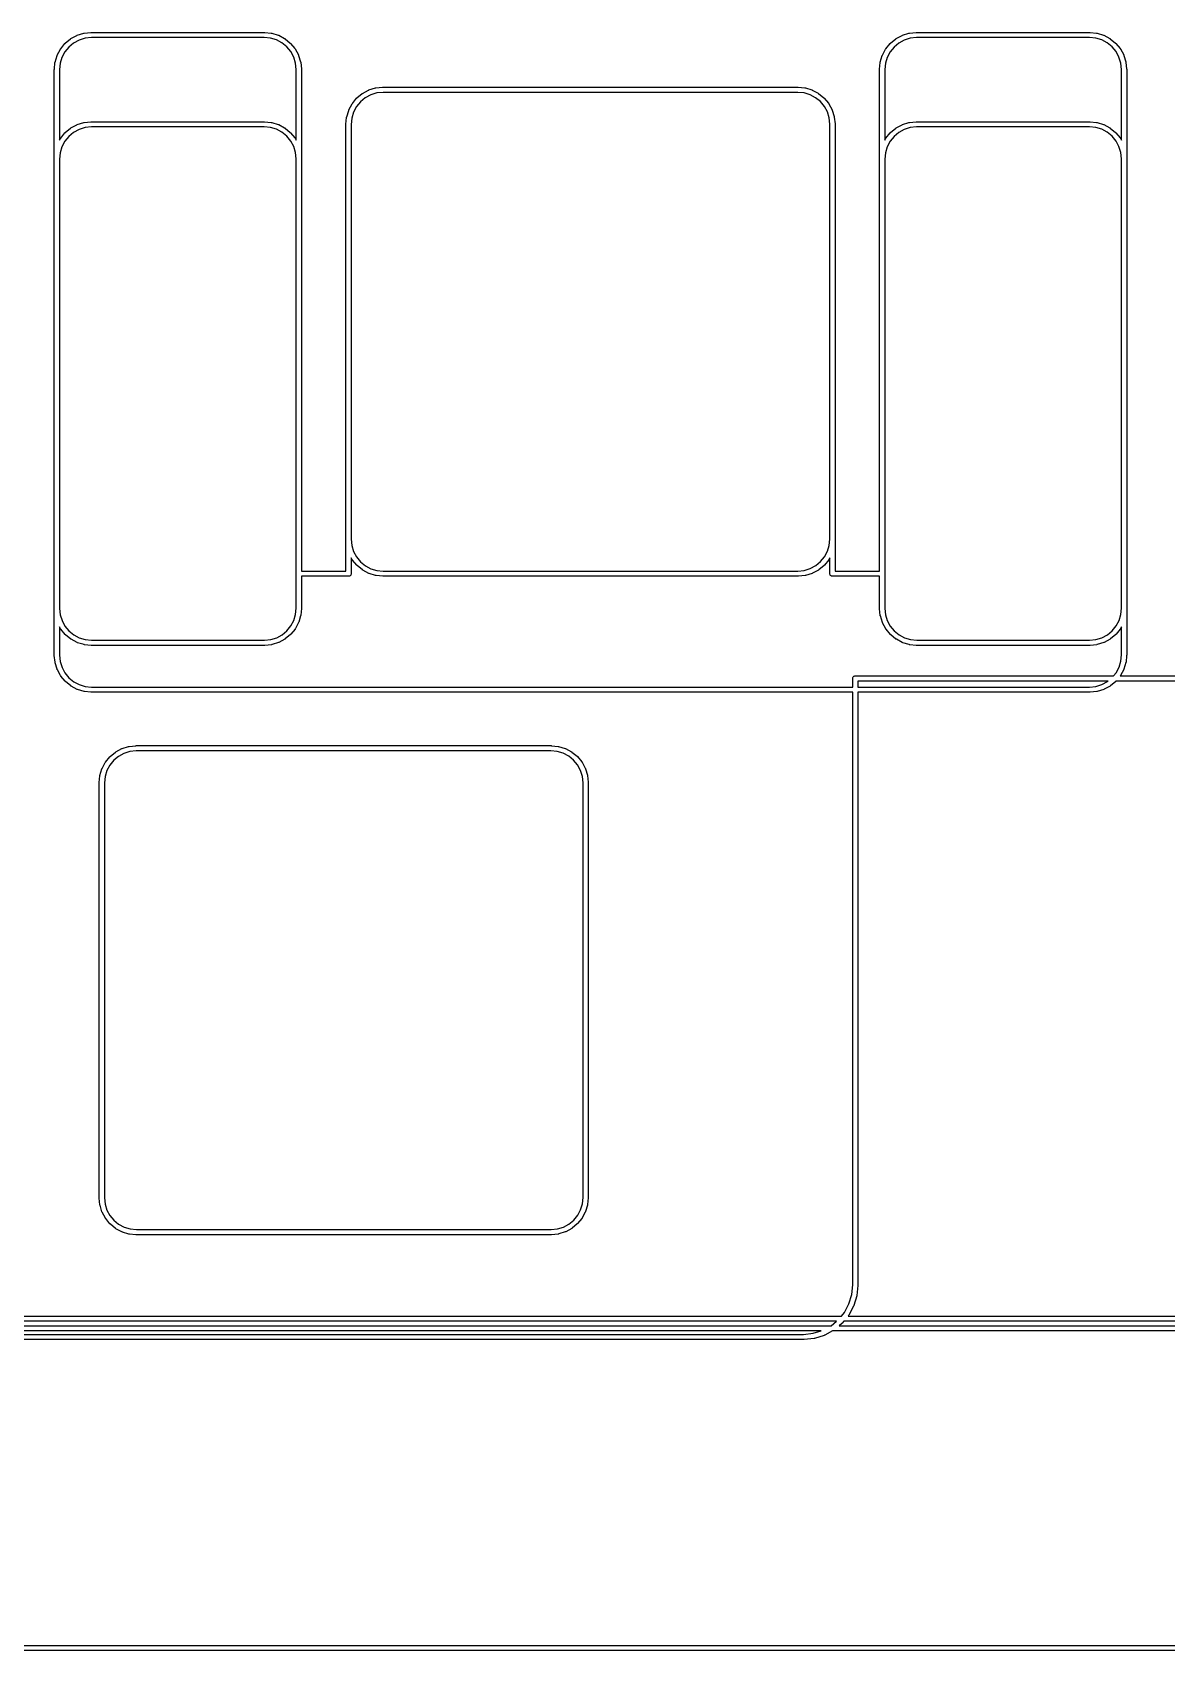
# Model space of a CAD drawing. Extents: x 59 to 2996, y -153 to 1402.
# Drawn here: x 514.65 to 547.46, y 436.7 to 483.51 of the extents above; entities that cross this region are included whole.
import ezdxf

# ---------------------------------------------------------------- set-up
doc = ezdxf.new("R2010")
doc.units = 0
doc.layers.add('BLACK', color=7, linetype='CONTINUOUS')

msp = doc.modelspace()

# ---------------------------------------------------------------- linework, layer by layer
at = {"layer": 'BLACK', "linetype": 'Continuous'}
for p, q in [((515.465, 483.041), (515.588, 483.192)), ((515.588, 483.192), (515.589, 483.193)), ((515.589, 483.193), (515.594, 483.197)), ((515.594, 483.197), (515.598, 483.202)), ((515.598, 483.202), (515.749, 483.327)), ((515.839, 483.206), (515.7, 483.091)), ((515.749, 483.327), (515.75, 483.327)), ((515.75, 483.327), (515.755, 483.331)), ((515.755, 483.331), (515.761, 483.335)), ((515.761, 483.335), (515.933, 483.428)), ((515.997, 483.292), (515.839, 483.206)), ((515.933, 483.428), (515.94, 483.431)), ((515.933, 483.428), (515.933, 483.428)), ((515.933, 483.428), (515.933, 483.428)), ((515.933, 483.428), (515.933, 483.428)), ((515.94, 483.431), (515.946, 483.433)), ((515.946, 483.433), (516.132, 483.491)), ((516.17, 483.346), (515.997, 483.292)), ((516.132, 483.491), (516.133, 483.491)), ((516.133, 483.491), (516.14, 483.493)), ((516.14, 483.493), (516.147, 483.494)), ((516.147, 483.494), (516.341, 483.514)), ((516.353, 483.365), (516.17, 483.346)), ((516.341, 483.514), (516.342, 483.514)), ((516.342, 483.514), (516.345, 483.514)), ((516.345, 483.514), (516.348, 483.515)), ((516.348, 483.515), (516.352, 483.515)), ((516.352, 483.515), (516.352, 483.515)), ((516.352, 483.515), (516.355, 483.515)), ((516.356, 483.365), (516.353, 483.365)), ((516.355, 483.515), (521.359, 483.515)), ((521.352, 483.365), (516.356, 483.365)), ((516.356, 483.365), (516.356, 483.365)), ((521.535, 483.347), (521.352, 483.365)), ((521.359, 483.515), (521.37, 483.514)), ((521.37, 483.514), (521.37, 483.514)), ((521.37, 483.514), (521.557, 483.495)), ((521.708, 483.295), (521.535, 483.347)), ((521.557, 483.495), (521.557, 483.495)), ((521.557, 483.495), (521.557, 483.495)), ((521.557, 483.495), (521.558, 483.495)), ((521.558, 483.495), (521.565, 483.494)), ((521.565, 483.494), (521.572, 483.493)), ((521.572, 483.493), (521.758, 483.436)), ((521.867, 483.21), (521.708, 483.295)), ((521.758, 483.436), (521.758, 483.436)), ((521.758, 483.436), (521.758, 483.436)), ((521.758, 483.436), (521.759, 483.436)), ((521.759, 483.436), (521.766, 483.433)), ((521.766, 483.433), (521.772, 483.431)), ((521.772, 483.431), (521.944, 483.339)), ((522.007, 483.096), (521.867, 483.21)), ((521.944, 483.339), (521.944, 483.339)), ((521.944, 483.339), (521.944, 483.339)), ((521.944, 483.339), (521.945, 483.338)), ((521.945, 483.338), (521.951, 483.335)), ((521.951, 483.335), (521.957, 483.331)), ((521.957, 483.331), (522.108, 483.207)), ((522.108, 483.207), (522.108, 483.207)), ((522.108, 483.207), (522.108, 483.207)), ((522.108, 483.207), (522.109, 483.207)), ((522.109, 483.207), (522.113, 483.202)), ((522.113, 483.202), (522.118, 483.197)), ((522.118, 483.197), (522.243, 483.047)), ((539.341, 483.041), (539.464, 483.192)), ((539.464, 483.192), (539.465, 483.193)), ((539.465, 483.193), (539.47, 483.197)), ((539.47, 483.197), (539.474, 483.202)), ((539.474, 483.202), (539.625, 483.327)), ((539.715, 483.206), (539.576, 483.091)), ((539.625, 483.327), (539.625, 483.327)), ((539.625, 483.327), (539.625, 483.327)), ((539.625, 483.327), (539.626, 483.327)), ((539.626, 483.327), (539.631, 483.331)), ((539.631, 483.331), (539.637, 483.335)), ((539.637, 483.335), (539.809, 483.428)), ((539.873, 483.292), (539.715, 483.206)), ((539.809, 483.428), (539.816, 483.431)), ((539.809, 483.428), (539.809, 483.428)), ((539.809, 483.428), (539.809, 483.428)), ((539.809, 483.428), (539.809, 483.428)), ((539.816, 483.431), (539.822, 483.433)), ((539.822, 483.433), (540.008, 483.491)), ((540.046, 483.346), (539.873, 483.292)), ((540.008, 483.491), (540.009, 483.491)), ((540.009, 483.491), (540.016, 483.493)), ((540.016, 483.493), (540.023, 483.494)), ((540.023, 483.494), (540.217, 483.514)), ((540.229, 483.365), (540.046, 483.346)), ((540.217, 483.514), (540.218, 483.514)), ((540.218, 483.514), (540.221, 483.514)), ((540.221, 483.514), (540.224, 483.515)), ((540.224, 483.515), (540.228, 483.515)), ((540.228, 483.515), (540.228, 483.515)), ((540.228, 483.515), (540.231, 483.515)), ((540.232, 483.365), (540.229, 483.365)), ((540.231, 483.515), (540.231, 483.515)), ((540.231, 483.515), (540.232, 483.515)), ((540.232, 483.515), (545.235, 483.515)), ((545.228, 483.365), (540.232, 483.365)), ((545.411, 483.347), (545.228, 483.365)), ((545.235, 483.515), (545.246, 483.514)), ((545.246, 483.514), (545.246, 483.514)), ((545.246, 483.514), (545.433, 483.495)), ((545.584, 483.295), (545.411, 483.347)), ((545.433, 483.495), (545.433, 483.495)), ((545.433, 483.495), (545.433, 483.495)), ((545.433, 483.495), (545.434, 483.495)), ((545.434, 483.495), (545.441, 483.494)), ((545.441, 483.494), (545.448, 483.493)), ((545.448, 483.493), (545.634, 483.436)), ((545.743, 483.21), (545.584, 483.295)), ((545.634, 483.436), (545.635, 483.436)), ((545.635, 483.436), (545.642, 483.433)), ((545.642, 483.433), (545.648, 483.431)), ((545.648, 483.431), (545.82, 483.339)), ((545.883, 483.096), (545.743, 483.21)), ((545.82, 483.339), (545.82, 483.339)), ((545.82, 483.339), (545.821, 483.338)), ((545.821, 483.338), (545.827, 483.335)), ((545.827, 483.335), (545.833, 483.331)), ((545.833, 483.331), (545.984, 483.207)), ((545.984, 483.207), (545.984, 483.207)), ((545.984, 483.207), (545.984, 483.207)), ((545.984, 483.207), (545.985, 483.207)), ((545.985, 483.207), (545.989, 483.202)), ((545.989, 483.202), (545.994, 483.197)), ((545.994, 483.197), (546.119, 483.047)), ((515.303, 482.656), (515.359, 482.843)), ((515.359, 482.843), (515.36, 482.844)), ((515.359, 482.843), (515.359, 482.843)), ((515.359, 482.843), (515.359, 482.843)), ((515.36, 482.844), (515.362, 482.85)), ((515.362, 482.85), (515.365, 482.856)), ((515.365, 482.856), (515.457, 483.028)), ((515.501, 482.792), (515.449, 482.619)), ((515.457, 483.029), (515.461, 483.035)), ((515.457, 483.028), (515.457, 483.029)), ((515.457, 483.028), (515.457, 483.028)), ((515.457, 483.028), (515.457, 483.028)), ((515.461, 483.035), (515.465, 483.041)), ((515.586, 482.951), (515.501, 482.792)), ((515.7, 483.091), (515.586, 482.951)), ((522.122, 482.957), (522.007, 483.096)), ((522.208, 482.798), (522.122, 482.957)), ((522.261, 482.626), (522.208, 482.798)), ((522.243, 483.047), (522.243, 483.047)), ((522.243, 483.047), (522.243, 483.047)), ((522.243, 483.047), (522.243, 483.046)), ((522.243, 483.046), (522.247, 483.04)), ((522.247, 483.04), (522.251, 483.035)), ((522.251, 483.035), (522.344, 482.863)), ((522.344, 482.863), (522.344, 482.862)), ((522.344, 482.862), (522.347, 482.856)), ((522.347, 482.856), (522.349, 482.849)), ((522.349, 482.849), (522.407, 482.663)), ((539.179, 482.656), (539.235, 482.843)), ((539.235, 482.843), (539.236, 482.844)), ((539.235, 482.843), (539.235, 482.843)), ((539.235, 482.843), (539.235, 482.843)), ((539.236, 482.844), (539.238, 482.85)), ((539.238, 482.85), (539.241, 482.856)), ((539.241, 482.856), (539.333, 483.028)), ((539.377, 482.792), (539.325, 482.619)), ((539.333, 483.029), (539.337, 483.035)), ((539.333, 483.028), (539.333, 483.029)), ((539.333, 483.028), (539.333, 483.028)), ((539.333, 483.028), (539.333, 483.028)), ((539.337, 483.035), (539.341, 483.041)), ((539.462, 482.951), (539.377, 482.792)), ((539.576, 483.091), (539.462, 482.951)), ((545.998, 482.957), (545.883, 483.096)), ((546.084, 482.798), (545.998, 482.957)), ((546.137, 482.626), (546.084, 482.798)), ((546.119, 483.047), (546.119, 483.046)), ((546.119, 483.046), (546.123, 483.04)), ((546.123, 483.04), (546.127, 483.035)), ((546.127, 483.035), (546.22, 482.863)), ((546.22, 482.863), (546.22, 482.862)), ((546.22, 482.862), (546.223, 482.856)), ((546.223, 482.856), (546.225, 482.849)), ((546.225, 482.849), (546.283, 482.663)), ((515.281, 482.443), (515.282, 482.454)), ((515.281, 465.5), (515.281, 482.443)), ((515.282, 482.454), (515.3, 482.641)), ((515.282, 482.454), (515.282, 482.454)), ((515.3, 482.642), (515.302, 482.649)), ((515.3, 482.641), (515.3, 482.642)), ((515.3, 482.641), (515.3, 482.641)), ((515.3, 482.641), (515.3, 482.641)), ((515.302, 482.649), (515.303, 482.656)), ((515.449, 482.619), (515.431, 482.436)), ((515.431, 482.436), (515.431, 480.395)), ((522.281, 482.443), (522.261, 482.626)), ((522.281, 482.44), (522.281, 482.443)), ((522.281, 480.394), (522.281, 482.44)), ((522.407, 482.663), (522.407, 482.663)), ((522.407, 482.663), (522.407, 482.663)), ((522.407, 482.663), (522.407, 482.662)), ((522.407, 482.662), (522.409, 482.655)), ((522.409, 482.655), (522.41, 482.649)), ((522.41, 482.649), (522.43, 482.455)), ((522.43, 482.455), (522.43, 482.454)), ((522.43, 482.454), (522.43, 482.45)), ((522.43, 482.45), (522.431, 482.447)), ((522.431, 482.447), (522.431, 482.444)), ((522.431, 482.444), (522.431, 482.443)), ((522.431, 482.443), (522.431, 482.44)), ((522.431, 482.44), (522.431, 482.44)), ((522.431, 482.44), (522.431, 482.44)), ((522.431, 482.44), (522.431, 479.859)), ((539.157, 482.447), (539.176, 482.641)), ((539.157, 482.443), (539.157, 482.447)), ((539.157, 479.858), (539.157, 482.443)), ((539.176, 482.642), (539.178, 482.649)), ((539.176, 482.641), (539.176, 482.642)), ((539.176, 482.641), (539.176, 482.641)), ((539.176, 482.641), (539.176, 482.641)), ((539.178, 482.649), (539.179, 482.656)), ((539.325, 482.619), (539.307, 482.436)), ((539.307, 482.436), (539.307, 480.395)), ((546.157, 482.443), (546.137, 482.626)), ((546.157, 482.44), (546.157, 482.443)), ((546.157, 480.394), (546.157, 482.44)), ((546.157, 482.44), (546.157, 482.44)), ((546.283, 482.663), (546.283, 482.663)), ((546.283, 482.663), (546.283, 482.663)), ((546.283, 482.663), (546.283, 482.662)), ((546.283, 482.662), (546.285, 482.655)), ((546.285, 482.655), (546.286, 482.649)), ((546.286, 482.649), (546.306, 482.455)), ((546.306, 482.455), (546.306, 482.454)), ((546.306, 482.454), (546.306, 482.45)), ((546.306, 482.45), (546.307, 482.447)), ((546.307, 482.447), (546.307, 482.444)), ((546.307, 482.444), (546.307, 482.443)), ((546.307, 482.443), (546.307, 478.557)), ((524.036, 481.617), (524.187, 481.742)), ((524.187, 481.742), (524.187, 481.742)), ((524.187, 481.742), (524.187, 481.742)), ((524.187, 481.742), (524.188, 481.742)), ((524.188, 481.742), (524.193, 481.746)), ((524.193, 481.746), (524.199, 481.75)), ((524.199, 481.75), (524.371, 481.843)), ((524.371, 481.843), (524.378, 481.846)), ((524.371, 481.843), (524.371, 481.843)), ((524.371, 481.843), (524.371, 481.843)), ((524.371, 481.843), (524.371, 481.843)), ((524.378, 481.846), (524.384, 481.848)), ((524.384, 481.848), (524.57, 481.906)), ((524.608, 481.761), (524.435, 481.707)), ((524.57, 481.906), (524.571, 481.906)), ((524.571, 481.906), (524.578, 481.908)), ((524.578, 481.908), (524.585, 481.909)), ((524.585, 481.909), (524.779, 481.929)), ((524.791, 481.78), (524.608, 481.761)), ((524.779, 481.929), (524.78, 481.929)), ((524.78, 481.929), (524.783, 481.929)), ((524.783, 481.929), (524.786, 481.93)), ((524.786, 481.93), (524.79, 481.93)), ((524.79, 481.93), (524.79, 481.93)), ((524.79, 481.93), (524.793, 481.93)), ((524.794, 481.78), (524.791, 481.78)), ((524.793, 481.93), (536.797, 481.93)), ((536.79, 481.78), (524.794, 481.78)), ((524.794, 481.78), (524.794, 481.78)), ((536.973, 481.762), (536.79, 481.78)), ((536.797, 481.93), (536.801, 481.929)), ((536.801, 481.929), (536.801, 481.929)), ((536.801, 481.929), (536.995, 481.91)), ((537.146, 481.71), (536.973, 481.762)), ((536.995, 481.91), (536.996, 481.91)), ((536.996, 481.91), (537.003, 481.909)), ((537.003, 481.909), (537.01, 481.908)), ((537.01, 481.908), (537.196, 481.851)), ((537.196, 481.851), (537.197, 481.851)), ((537.197, 481.851), (537.204, 481.848)), ((537.204, 481.848), (537.21, 481.846)), ((537.21, 481.846), (537.382, 481.754)), ((537.382, 481.754), (537.383, 481.753)), ((537.383, 481.753), (537.389, 481.75)), ((537.389, 481.75), (537.395, 481.746)), ((537.395, 481.746), (537.546, 481.622)), ((523.798, 481.259), (523.8, 481.265)), ((523.8, 481.265), (523.803, 481.271)), ((523.803, 481.271), (523.895, 481.443)), ((523.895, 481.444), (523.899, 481.45)), ((523.895, 481.443), (523.895, 481.444)), ((523.895, 481.443), (523.895, 481.443)), ((523.895, 481.443), (523.895, 481.443)), ((523.899, 481.45), (523.903, 481.456)), ((523.903, 481.456), (524.026, 481.607)), ((524.024, 481.366), (523.939, 481.207)), ((524.138, 481.506), (524.024, 481.366)), ((524.026, 481.607), (524.027, 481.608)), ((524.026, 481.607), (524.026, 481.607)), ((524.026, 481.607), (524.026, 481.607)), ((524.027, 481.608), (524.032, 481.612)), ((524.032, 481.612), (524.036, 481.617)), ((524.277, 481.621), (524.138, 481.506)), ((524.435, 481.707), (524.277, 481.621)), ((537.305, 481.625), (537.146, 481.71)), ((537.445, 481.511), (537.305, 481.625)), ((537.56, 481.372), (537.445, 481.511)), ((537.546, 481.622), (537.547, 481.622)), ((537.547, 481.622), (537.551, 481.617)), ((537.551, 481.617), (537.556, 481.612)), ((537.556, 481.612), (537.681, 481.462)), ((537.646, 481.213), (537.56, 481.372)), ((537.681, 481.462), (537.681, 481.462)), ((537.681, 481.462), (537.681, 481.462)), ((537.681, 481.462), (537.681, 481.461)), ((537.681, 481.461), (537.685, 481.455)), ((537.685, 481.455), (537.689, 481.45)), ((537.689, 481.45), (537.782, 481.278)), ((537.782, 481.278), (537.782, 481.278)), ((537.782, 481.278), (537.782, 481.278)), ((537.782, 481.278), (537.782, 481.277)), ((537.782, 481.277), (537.785, 481.271)), ((537.785, 481.271), (537.787, 481.264)), ((537.787, 481.264), (537.845, 481.078)), ((515.761, 480.75), (515.933, 480.843)), ((515.933, 480.843), (515.94, 480.846)), ((515.933, 480.843), (515.933, 480.843)), ((515.933, 480.843), (515.933, 480.843)), ((515.933, 480.843), (515.933, 480.843)), ((515.94, 480.846), (515.946, 480.848)), ((515.946, 480.848), (516.132, 480.906)), ((516.132, 480.906), (516.133, 480.906)), ((516.133, 480.906), (516.14, 480.908)), ((516.14, 480.908), (516.147, 480.909)), ((516.147, 480.909), (516.341, 480.929)), ((516.341, 480.929), (516.342, 480.929)), ((516.342, 480.929), (516.345, 480.929)), ((516.345, 480.929), (516.348, 480.93)), ((516.348, 480.93), (516.352, 480.93)), ((516.352, 480.93), (516.352, 480.93)), ((516.352, 480.93), (516.355, 480.93)), ((516.355, 480.93), (516.355, 480.93)), ((516.355, 480.93), (516.356, 480.93)), ((516.356, 480.93), (521.359, 480.93)), ((521.359, 480.93), (521.363, 480.929)), ((521.363, 480.929), (521.363, 480.929)), ((521.363, 480.929), (521.557, 480.91)), ((521.557, 480.91), (521.558, 480.91)), ((521.558, 480.91), (521.565, 480.909)), ((521.565, 480.909), (521.572, 480.908)), ((521.572, 480.908), (521.758, 480.851)), ((521.758, 480.851), (521.759, 480.851)), ((521.759, 480.851), (521.766, 480.848)), ((521.766, 480.848), (521.772, 480.846)), ((521.772, 480.846), (521.944, 480.754)), ((523.719, 480.862), (523.738, 481.056)), ((523.719, 480.858), (523.719, 480.862)), ((523.719, 480.862), (523.719, 480.862)), ((523.719, 479.266), (523.719, 480.858)), ((523.738, 481.057), (523.74, 481.064)), ((523.738, 481.056), (523.738, 481.057)), ((523.738, 481.056), (523.738, 481.056)), ((523.738, 481.056), (523.738, 481.056)), ((523.74, 481.064), (523.741, 481.071)), ((523.741, 481.071), (523.797, 481.258)), ((523.797, 481.258), (523.798, 481.259)), ((523.887, 481.034), (523.869, 480.851)), ((523.869, 480.851), (523.869, 479.266)), ((523.939, 481.207), (523.887, 481.034)), ((537.699, 481.041), (537.646, 481.213)), ((537.719, 480.858), (537.699, 481.041)), ((537.719, 480.855), (537.719, 480.858)), ((537.719, 479.477), (537.719, 480.855)), ((537.845, 481.078), (537.845, 481.077)), ((537.845, 481.077), (537.847, 481.07)), ((537.847, 481.07), (537.848, 481.064)), ((537.848, 481.064), (537.868, 480.87)), ((537.868, 480.87), (537.868, 480.869)), ((537.868, 480.869), (537.868, 480.865)), ((537.868, 480.865), (537.869, 480.862)), ((537.869, 480.862), (537.869, 480.859)), ((537.869, 480.859), (537.869, 480.858)), ((537.869, 480.858), (537.869, 479.477)), ((539.637, 480.75), (539.809, 480.843)), ((539.809, 480.843), (539.816, 480.846)), ((539.809, 480.843), (539.809, 480.843)), ((539.809, 480.843), (539.809, 480.843)), ((539.809, 480.843), (539.809, 480.843)), ((539.816, 480.846), (539.822, 480.848)), ((539.822, 480.848), (540.008, 480.906)), ((540.008, 480.906), (540.009, 480.906)), ((540.009, 480.906), (540.016, 480.908)), ((540.016, 480.908), (540.023, 480.909)), ((540.023, 480.909), (540.217, 480.929)), ((540.217, 480.929), (540.218, 480.929)), ((540.218, 480.929), (540.221, 480.929)), ((540.221, 480.929), (540.224, 480.93)), ((540.224, 480.93), (540.228, 480.93)), ((540.228, 480.93), (540.228, 480.93)), ((540.228, 480.93), (540.231, 480.93)), ((540.231, 480.93), (540.231, 480.93)), ((540.231, 480.93), (540.232, 480.93)), ((540.232, 480.93), (545.235, 480.93)), ((545.235, 480.93), (545.246, 480.929)), ((545.246, 480.929), (545.246, 480.929)), ((545.246, 480.929), (545.433, 480.91)), ((545.433, 480.91), (545.433, 480.91)), ((545.433, 480.91), (545.433, 480.91)), ((545.433, 480.91), (545.434, 480.91)), ((545.434, 480.91), (545.441, 480.909)), ((545.441, 480.909), (545.448, 480.908)), ((545.448, 480.908), (545.634, 480.851)), ((545.634, 480.851), (545.634, 480.851)), ((545.634, 480.851), (545.634, 480.851)), ((545.634, 480.851), (545.635, 480.851)), ((545.635, 480.851), (545.642, 480.848)), ((545.642, 480.848), (545.648, 480.846)), ((545.648, 480.846), (545.82, 480.754)), ((515.431, 480.395), (515.457, 480.443)), ((515.457, 480.444), (515.461, 480.45)), ((515.457, 480.443), (515.457, 480.444)), ((515.457, 480.443), (515.457, 480.443)), ((515.457, 480.443), (515.457, 480.443)), ((515.461, 480.45), (515.465, 480.456)), ((515.465, 480.456), (515.588, 480.607)), ((515.586, 480.366), (515.501, 480.207)), ((515.7, 480.506), (515.586, 480.366)), ((515.588, 480.607), (515.589, 480.608)), ((515.589, 480.608), (515.594, 480.612)), ((515.594, 480.612), (515.598, 480.617)), ((515.598, 480.617), (515.749, 480.742)), ((515.839, 480.621), (515.7, 480.506)), ((515.749, 480.742), (515.75, 480.742)), ((515.75, 480.742), (515.755, 480.746)), ((515.755, 480.746), (515.761, 480.75)), ((515.997, 480.707), (515.839, 480.621)), ((516.17, 480.761), (515.997, 480.707)), ((516.353, 480.78), (516.17, 480.761)), ((516.356, 480.78), (516.353, 480.78)), ((521.352, 480.78), (516.356, 480.78)), ((521.535, 480.762), (521.352, 480.78)), ((521.708, 480.71), (521.535, 480.762)), ((521.867, 480.625), (521.708, 480.71)), ((522.007, 480.511), (521.867, 480.625)), ((521.944, 480.754), (521.945, 480.753)), ((521.945, 480.753), (521.951, 480.75)), ((521.951, 480.75), (521.957, 480.746)), ((521.957, 480.746), (522.108, 480.622)), ((522.122, 480.372), (522.007, 480.511)), ((522.108, 480.622), (522.108, 480.622)), ((522.108, 480.622), (522.108, 480.622)), ((522.108, 480.622), (522.109, 480.622)), ((522.109, 480.622), (522.113, 480.617)), ((522.113, 480.617), (522.118, 480.612)), ((522.118, 480.612), (522.243, 480.462)), ((522.208, 480.213), (522.122, 480.372)), ((522.243, 480.462), (522.243, 480.462)), ((522.243, 480.462), (522.243, 480.462)), ((522.243, 480.462), (522.243, 480.461)), ((522.243, 480.461), (522.247, 480.455)), ((522.247, 480.455), (522.251, 480.45)), ((522.251, 480.45), (522.281, 480.394)), ((539.307, 480.395), (539.333, 480.443)), ((539.333, 480.444), (539.337, 480.45)), ((539.333, 480.443), (539.333, 480.444)), ((539.337, 480.45), (539.341, 480.456)), ((539.341, 480.456), (539.464, 480.607)), ((539.462, 480.366), (539.377, 480.207)), ((539.576, 480.506), (539.462, 480.366)), ((539.464, 480.607), (539.465, 480.608)), ((539.464, 480.607), (539.464, 480.607)), ((539.464, 480.607), (539.464, 480.607)), ((539.465, 480.608), (539.47, 480.612)), ((539.47, 480.612), (539.474, 480.617)), ((539.474, 480.617), (539.625, 480.742)), ((539.715, 480.621), (539.576, 480.506)), ((539.625, 480.742), (539.626, 480.742)), ((539.626, 480.742), (539.631, 480.746)), ((539.631, 480.746), (539.637, 480.75)), ((539.873, 480.707), (539.715, 480.621)), ((540.046, 480.761), (539.873, 480.707)), ((540.229, 480.78), (540.046, 480.761)), ((540.232, 480.78), (540.229, 480.78)), ((545.228, 480.78), (540.232, 480.78)), ((545.411, 480.762), (545.228, 480.78)), ((545.584, 480.71), (545.411, 480.762)), ((545.743, 480.625), (545.584, 480.71)), ((545.883, 480.511), (545.743, 480.625)), ((545.82, 480.754), (545.82, 480.754)), ((545.82, 480.754), (545.82, 480.754)), ((545.82, 480.754), (545.821, 480.753)), ((545.821, 480.753), (545.827, 480.75)), ((545.827, 480.75), (545.833, 480.746)), ((545.833, 480.746), (545.984, 480.622)), ((545.998, 480.372), (545.883, 480.511)), ((545.984, 480.622), (545.985, 480.622)), ((545.985, 480.622), (545.989, 480.617)), ((545.989, 480.617), (545.994, 480.612)), ((545.994, 480.612), (546.119, 480.462)), ((546.084, 480.213), (545.998, 480.372)), ((546.119, 480.462), (546.119, 480.461)), ((546.119, 480.461), (546.123, 480.455)), ((546.123, 480.455), (546.127, 480.45)), ((546.127, 480.45), (546.157, 480.394)), ((515.449, 480.034), (515.431, 479.851)), ((515.501, 480.207), (515.449, 480.034)), ((522.261, 480.041), (522.208, 480.213)), ((522.281, 479.858), (522.261, 480.041)), ((522.281, 479.855), (522.281, 479.858)), ((522.281, 467.858), (522.281, 479.855)), ((522.431, 479.859), (522.431, 479.858)), ((522.431, 479.858), (522.431, 479.855)), ((522.431, 479.855), (522.431, 479.855)), ((522.431, 479.855), (522.431, 479.855)), ((539.157, 467.93), (539.157, 479.858)), ((539.157, 479.858), (539.157, 479.858)), ((539.325, 480.034), (539.307, 479.851)), ((539.377, 480.207), (539.325, 480.034)), ((546.137, 480.041), (546.084, 480.213)), ((546.157, 479.858), (546.137, 480.041)), ((546.157, 479.855), (546.157, 479.858)), ((515.431, 479.851), (515.431, 466.855)), ((522.431, 479.855), (522.431, 467.93)), ((537.719, 468.858), (537.719, 479.477)), ((537.869, 479.477), (537.869, 468.851)), ((539.307, 479.851), (539.307, 467.858)), ((546.157, 478.557), (546.157, 479.855)), ((523.719, 467.93), (523.719, 479.266)), ((523.869, 479.266), (523.869, 468.855)), ((546.157, 466.859), (546.157, 478.557)), ((546.307, 478.557), (546.307, 466.851)), ((523.869, 468.855), (523.869, 468.855)), ((523.869, 468.855), (523.869, 468.852)), ((523.869, 468.852), (523.888, 468.669)), ((523.888, 468.669), (523.941, 468.496)), ((537.649, 468.502), (537.701, 468.675)), ((537.701, 468.675), (537.719, 468.858)), ((537.869, 468.851), (537.869, 468.851)), ((537.869, 468.851), (537.869, 467.93)), ((523.899, 468.26), (523.869, 468.315)), ((523.869, 468.315), (523.869, 467.858)), ((523.903, 468.254), (523.899, 468.26)), ((523.906, 468.249), (523.903, 468.254)), ((523.907, 468.248), (523.906, 468.249)), ((524.031, 468.097), (523.907, 468.248)), ((523.907, 468.248), (523.907, 468.248)), ((523.907, 468.248), (523.907, 468.248)), ((523.941, 468.496), (524.027, 468.338)), ((524.027, 468.338), (524.142, 468.199)), ((524.142, 468.199), (524.282, 468.085)), ((537.311, 468.088), (537.45, 468.203)), ((537.45, 468.203), (537.564, 468.343)), ((537.685, 468.254), (537.561, 468.103)), ((537.564, 468.343), (537.649, 468.502)), ((537.689, 468.26), (537.685, 468.254)), ((537.692, 468.265), (537.689, 468.26)), ((537.693, 468.266), (537.692, 468.265)), ((537.719, 468.315), (537.693, 468.266)), ((537.693, 468.266), (537.693, 468.266)), ((537.693, 468.266), (537.693, 468.266)), ((537.719, 467.858), (537.719, 468.315)), ((522.28, 467.855), (522.281, 467.858)), ((522.281, 467.851), (522.28, 467.855)), ((522.281, 466.858), (522.281, 467.851)), ((522.431, 467.93), (523.719, 467.93)), ((523.79, 467.78), (522.431, 467.78)), ((522.431, 467.78), (522.431, 466.851)), ((523.794, 467.779), (523.79, 467.78)), ((523.808, 467.781), (523.794, 467.779)), ((523.823, 467.785), (523.808, 467.781)), ((523.836, 467.792), (523.823, 467.785)), ((523.847, 467.802), (523.836, 467.792)), ((523.856, 467.813), (523.847, 467.802)), ((523.847, 467.802), (523.847, 467.802)), ((523.863, 467.826), (523.856, 467.813)), ((523.868, 467.84), (523.863, 467.826)), ((523.869, 467.855), (523.868, 467.84)), ((523.869, 467.858), (523.869, 467.855)), ((524.036, 468.093), (524.031, 468.097)), ((524.041, 468.088), (524.036, 468.093)), ((524.042, 468.087), (524.041, 468.088)), ((524.193, 467.964), (524.042, 468.087)), ((524.042, 468.087), (524.042, 468.087)), ((524.042, 468.087), (524.042, 468.087)), ((524.199, 467.96), (524.193, 467.964)), ((524.204, 467.956), (524.199, 467.96)), ((524.205, 467.956), (524.204, 467.956)), ((524.377, 467.864), (524.205, 467.956)), ((524.205, 467.956), (524.205, 467.956)), ((524.205, 467.956), (524.205, 467.956)), ((524.282, 468.085), (524.441, 468)), ((524.384, 467.861), (524.377, 467.864)), ((524.39, 467.859), (524.384, 467.861)), ((524.391, 467.858), (524.39, 467.859)), ((524.578, 467.802), (524.391, 467.858)), ((524.441, 468), (524.614, 467.948)), ((524.584, 467.801), (524.578, 467.802)), ((524.591, 467.799), (524.584, 467.801)), ((524.592, 467.799), (524.591, 467.799)), ((524.786, 467.78), (524.592, 467.799)), ((524.592, 467.799), (524.592, 467.799)), ((524.592, 467.799), (524.592, 467.799)), ((524.614, 467.948), (524.797, 467.93)), ((524.79, 467.78), (524.786, 467.78)), ((524.786, 467.78), (524.786, 467.78)), ((536.794, 467.78), (524.79, 467.78)), ((524.797, 467.93), (536.793, 467.93)), ((536.793, 467.93), (536.793, 467.93)), ((536.793, 467.93), (536.797, 467.93)), ((536.797, 467.78), (536.794, 467.78)), ((536.797, 467.93), (536.98, 467.949)), ((536.798, 467.78), (536.797, 467.78)), ((536.801, 467.78), (536.798, 467.78)), ((536.804, 467.78), (536.801, 467.78)), ((536.808, 467.78), (536.804, 467.78)), ((536.809, 467.78), (536.808, 467.78)), ((537.003, 467.801), (536.809, 467.78)), ((536.98, 467.949), (537.152, 468.002)), ((537.009, 467.802), (537.003, 467.801)), ((537.016, 467.803), (537.009, 467.802)), ((537.017, 467.804), (537.016, 467.803)), ((537.203, 467.861), (537.017, 467.804)), ((537.017, 467.804), (537.017, 467.804)), ((537.152, 468.002), (537.311, 468.088)), ((537.21, 467.864), (537.203, 467.861)), ((537.216, 467.866), (537.21, 467.864)), ((537.217, 467.867), (537.216, 467.866)), ((537.389, 467.96), (537.217, 467.867)), ((537.394, 467.964), (537.389, 467.96)), ((537.4, 467.967), (537.394, 467.964)), ((537.401, 467.968), (537.4, 467.967)), ((537.551, 468.092), (537.401, 467.968)), ((537.401, 467.968), (537.401, 467.968)), ((537.401, 467.968), (537.401, 467.968)), ((537.556, 468.097), (537.551, 468.092)), ((537.561, 468.102), (537.556, 468.097)), ((537.561, 468.103), (537.561, 468.103)), ((537.561, 468.103), (537.561, 468.103)), ((537.561, 468.103), (537.561, 468.102)), ((537.718, 467.855), (537.719, 467.858)), ((537.719, 467.851), (537.718, 467.855)), ((537.72, 467.84), (537.719, 467.851)), ((537.719, 467.851), (537.719, 467.851)), ((537.724, 467.826), (537.72, 467.84)), ((537.731, 467.813), (537.724, 467.826)), ((537.74, 467.802), (537.731, 467.813)), ((537.752, 467.792), (537.74, 467.802)), ((537.74, 467.802), (537.74, 467.802)), ((537.765, 467.785), (537.752, 467.792)), ((537.779, 467.781), (537.765, 467.785)), ((537.79, 467.78), (537.779, 467.781)), ((537.794, 467.779), (537.79, 467.78)), ((537.79, 467.78), (537.79, 467.78)), ((537.797, 467.78), (537.794, 467.779)), ((539.157, 467.78), (537.797, 467.78)), ((537.869, 467.93), (539.157, 467.93)), ((539.157, 466.851), (539.157, 467.78)), ((539.307, 467.858), (539.307, 467.855)), ((539.307, 467.855), (539.307, 467.851)), ((539.307, 467.851), (539.307, 467.851)), ((539.307, 467.851), (539.307, 467.851)), ((539.307, 467.851), (539.307, 466.855)), ((515.431, 466.855), (515.431, 466.852)), ((515.431, 466.852), (515.45, 466.669)), ((522.263, 466.675), (522.281, 466.858)), ((522.43, 466.845), (522.411, 466.653)), ((522.431, 466.851), (522.43, 466.845)), ((539.157, 466.848), (539.157, 466.851)), ((539.157, 466.851), (539.157, 466.851)), ((539.157, 466.844), (539.157, 466.848)), ((539.157, 466.841), (539.157, 466.844)), ((539.157, 466.84), (539.157, 466.841)), ((539.178, 466.646), (539.157, 466.84)), ((539.307, 466.855), (539.307, 466.855)), ((539.307, 466.855), (539.307, 466.852)), ((539.307, 466.852), (539.326, 466.669)), ((546.139, 466.675), (546.157, 466.859)), ((546.307, 466.851), (546.307, 466.851)), ((546.307, 466.851), (546.307, 465.496)), ((515.461, 466.26), (515.431, 466.315)), ((515.431, 466.315), (515.431, 465.5)), ((515.45, 466.669), (515.503, 466.496)), ((515.503, 466.496), (515.589, 466.338)), ((515.589, 466.338), (515.704, 466.199)), ((522.012, 466.203), (522.126, 466.343)), ((522.126, 466.343), (522.211, 466.502)), ((522.211, 466.502), (522.263, 466.675)), ((522.346, 466.439), (522.255, 466.266)), ((522.349, 466.445), (522.346, 466.439)), ((522.352, 466.451), (522.349, 466.445)), ((522.408, 466.639), (522.352, 466.452)), ((522.352, 466.452), (522.352, 466.452)), ((522.352, 466.452), (522.352, 466.452)), ((522.352, 466.452), (522.352, 466.451)), ((522.41, 466.646), (522.408, 466.639)), ((522.411, 466.652), (522.41, 466.646)), ((522.411, 466.653), (522.411, 466.653)), ((522.411, 466.653), (522.411, 466.653)), ((522.411, 466.653), (522.411, 466.652)), ((539.179, 466.639), (539.178, 466.646)), ((539.18, 466.633), (539.179, 466.639)), ((539.18, 466.632), (539.18, 466.633)), ((539.181, 466.632), (539.18, 466.632)), ((539.238, 466.445), (539.181, 466.632)), ((539.241, 466.439), (539.238, 466.445)), ((539.243, 466.433), (539.241, 466.439)), ((539.244, 466.432), (539.243, 466.433)), ((539.337, 466.26), (539.244, 466.432)), ((539.244, 466.432), (539.244, 466.432)), ((539.244, 466.432), (539.244, 466.432)), ((539.326, 466.669), (539.379, 466.496)), ((539.379, 466.496), (539.465, 466.338)), ((539.465, 466.338), (539.58, 466.199)), ((545.888, 466.203), (546.002, 466.343)), ((546.002, 466.343), (546.087, 466.502)), ((546.087, 466.502), (546.139, 466.675)), ((546.157, 466.315), (546.131, 466.266)), ((546.157, 465.504), (546.157, 466.315)), ((515.465, 466.254), (515.461, 466.26)), ((515.468, 466.249), (515.465, 466.254)), ((515.469, 466.248), (515.468, 466.249)), ((515.593, 466.097), (515.469, 466.248)), ((515.469, 466.248), (515.469, 466.248)), ((515.469, 466.248), (515.469, 466.248)), ((515.598, 466.093), (515.593, 466.097)), ((515.603, 466.088), (515.598, 466.093)), ((515.604, 466.087), (515.603, 466.088)), ((515.755, 465.964), (515.604, 466.087)), ((515.604, 466.087), (515.604, 466.087)), ((515.604, 466.087), (515.604, 466.087)), ((515.704, 466.199), (515.844, 466.085)), ((515.761, 465.96), (515.755, 465.964)), ((515.766, 465.956), (515.761, 465.96)), ((515.767, 465.956), (515.766, 465.956)), ((515.939, 465.864), (515.767, 465.956)), ((515.844, 466.085), (516.003, 466)), ((515.946, 465.861), (515.939, 465.864)), ((515.952, 465.859), (515.946, 465.861)), ((515.953, 465.858), (515.952, 465.859)), ((516.14, 465.802), (515.953, 465.858)), ((516.003, 466), (516.176, 465.948)), ((516.176, 465.948), (516.359, 465.93)), ((516.359, 465.93), (521.355, 465.93)), ((521.355, 465.93), (521.355, 465.93)), ((521.355, 465.93), (521.359, 465.93)), ((521.359, 465.93), (521.542, 465.949)), ((521.542, 465.949), (521.714, 466.002)), ((521.765, 465.861), (521.579, 465.804)), ((521.714, 466.002), (521.873, 466.088)), ((521.772, 465.864), (521.765, 465.861)), ((521.778, 465.866), (521.772, 465.864)), ((521.779, 465.867), (521.778, 465.866)), ((521.951, 465.96), (521.779, 465.867)), ((521.873, 466.088), (522.012, 466.203)), ((521.956, 465.964), (521.951, 465.96)), ((521.962, 465.967), (521.956, 465.964)), ((521.963, 465.968), (521.962, 465.967)), ((522.113, 466.092), (521.963, 465.968)), ((521.963, 465.968), (521.963, 465.968)), ((521.963, 465.968), (521.963, 465.968)), ((522.118, 466.097), (522.113, 466.092)), ((522.123, 466.102), (522.118, 466.097)), ((522.247, 466.254), (522.123, 466.103)), ((522.123, 466.103), (522.123, 466.102)), ((522.251, 466.26), (522.247, 466.254)), ((522.254, 466.265), (522.251, 466.26)), ((522.255, 466.266), (522.254, 466.265)), ((522.255, 466.266), (522.255, 466.266)), ((522.255, 466.266), (522.255, 466.266)), ((539.341, 466.254), (539.337, 466.26)), ((539.344, 466.249), (539.341, 466.254)), ((539.345, 466.248), (539.344, 466.249)), ((539.469, 466.097), (539.345, 466.248)), ((539.345, 466.248), (539.345, 466.248)), ((539.345, 466.248), (539.345, 466.248)), ((539.474, 466.093), (539.469, 466.097)), ((539.479, 466.088), (539.474, 466.093)), ((539.48, 466.087), (539.479, 466.088)), ((539.631, 465.964), (539.48, 466.087)), ((539.48, 466.087), (539.48, 466.087)), ((539.48, 466.087), (539.48, 466.087)), ((539.58, 466.199), (539.72, 466.085)), ((539.637, 465.96), (539.631, 465.964)), ((539.642, 465.956), (539.637, 465.96)), ((539.643, 465.956), (539.642, 465.956)), ((539.815, 465.864), (539.643, 465.956)), ((539.643, 465.956), (539.643, 465.956)), ((539.643, 465.956), (539.643, 465.956)), ((539.72, 466.085), (539.879, 466)), ((539.822, 465.861), (539.815, 465.864)), ((539.828, 465.859), (539.822, 465.861)), ((539.829, 465.858), (539.828, 465.859)), ((540.016, 465.802), (539.829, 465.858)), ((539.879, 466), (540.052, 465.948)), ((540.052, 465.948), (540.235, 465.93)), ((540.235, 465.93), (545.231, 465.93)), ((545.231, 465.93), (545.235, 465.93)), ((545.235, 465.93), (545.418, 465.949)), ((545.418, 465.949), (545.59, 466.002)), ((545.641, 465.861), (545.455, 465.804)), ((545.59, 466.002), (545.749, 466.088)), ((545.648, 465.864), (545.641, 465.861)), ((545.654, 465.866), (545.648, 465.864)), ((545.655, 465.867), (545.654, 465.866)), ((545.827, 465.96), (545.655, 465.867)), ((545.655, 465.867), (545.655, 465.867)), ((545.655, 465.867), (545.655, 465.867)), ((545.749, 466.088), (545.888, 466.203)), ((545.832, 465.964), (545.827, 465.96)), ((545.838, 465.967), (545.832, 465.964)), ((545.839, 465.968), (545.838, 465.967)), ((545.989, 466.092), (545.839, 465.968)), ((545.994, 466.097), (545.989, 466.092)), ((545.999, 466.102), (545.994, 466.097)), ((546.123, 466.254), (545.999, 466.103)), ((545.999, 466.103), (545.999, 466.103)), ((545.999, 466.103), (545.999, 466.103)), ((545.999, 466.103), (545.999, 466.102)), ((546.127, 466.26), (546.123, 466.254)), ((546.13, 466.265), (546.127, 466.26)), ((546.131, 466.266), (546.13, 466.265)), ((546.131, 466.266), (546.131, 466.266)), ((546.131, 466.266), (546.131, 466.266)), ((515.281, 465.499), (515.281, 465.5)), ((515.281, 465.5), (515.281, 465.5)), ((515.281, 465.496), (515.281, 465.499)), ((515.281, 465.493), (515.281, 465.496)), ((515.281, 465.496), (515.281, 465.496)), ((515.281, 465.489), (515.281, 465.493)), ((515.281, 465.486), (515.281, 465.489)), ((515.281, 465.485), (515.281, 465.486)), ((515.302, 465.291), (515.281, 465.485)), ((515.431, 465.5), (515.431, 465.497)), ((515.431, 465.497), (515.45, 465.314)), ((516.146, 465.801), (516.14, 465.802)), ((516.153, 465.799), (516.146, 465.801)), ((516.154, 465.799), (516.153, 465.799)), ((516.348, 465.78), (516.154, 465.799)), ((516.154, 465.799), (516.154, 465.799)), ((516.352, 465.78), (516.348, 465.78)), ((516.348, 465.78), (516.348, 465.78)), ((521.356, 465.78), (516.352, 465.78)), ((521.359, 465.78), (521.356, 465.78)), ((521.36, 465.78), (521.359, 465.78)), ((521.363, 465.78), (521.36, 465.78)), ((521.366, 465.78), (521.363, 465.78)), ((521.369, 465.78), (521.366, 465.78)), ((521.371, 465.78), (521.369, 465.78)), ((521.565, 465.801), (521.371, 465.78)), ((521.571, 465.802), (521.565, 465.801)), ((521.578, 465.803), (521.571, 465.802)), ((521.579, 465.804), (521.578, 465.803)), ((521.579, 465.804), (521.579, 465.804)), ((540.022, 465.801), (540.016, 465.802)), ((540.029, 465.799), (540.022, 465.801)), ((540.03, 465.799), (540.029, 465.799)), ((540.217, 465.781), (540.03, 465.799)), ((540.228, 465.78), (540.217, 465.781)), ((540.217, 465.781), (540.217, 465.781)), ((545.232, 465.78), (540.228, 465.78)), ((545.235, 465.78), (545.232, 465.78)), ((545.232, 465.78), (545.232, 465.78)), ((545.232, 465.78), (545.232, 465.78)), ((545.236, 465.78), (545.235, 465.78)), ((545.239, 465.78), (545.236, 465.78)), ((545.242, 465.78), (545.239, 465.78)), ((545.246, 465.78), (545.242, 465.78)), ((545.247, 465.78), (545.246, 465.78)), ((545.441, 465.801), (545.247, 465.78)), ((545.447, 465.802), (545.441, 465.801)), ((545.454, 465.803), (545.447, 465.802)), ((545.455, 465.804), (545.454, 465.803)), ((545.455, 465.804), (545.455, 465.804)), ((546.139, 465.32), (546.157, 465.504)), ((546.306, 465.485), (546.287, 465.298)), ((546.307, 465.496), (546.306, 465.485)), ((546.306, 465.485), (546.306, 465.485)), ((515.303, 465.284), (515.302, 465.291)), ((515.304, 465.278), (515.303, 465.284)), ((515.305, 465.277), (515.304, 465.278)), ((515.362, 465.09), (515.305, 465.277)), ((515.305, 465.277), (515.305, 465.277)), ((515.365, 465.084), (515.362, 465.09)), ((515.367, 465.078), (515.365, 465.084)), ((515.368, 465.077), (515.367, 465.078)), ((515.461, 464.905), (515.368, 465.077)), ((515.368, 465.077), (515.368, 465.077)), ((515.368, 465.077), (515.368, 465.077)), ((515.45, 465.314), (515.503, 465.141)), ((515.465, 464.899), (515.461, 464.905)), ((515.468, 464.894), (515.465, 464.899)), ((515.469, 464.893), (515.468, 464.894)), ((515.593, 464.742), (515.469, 464.893)), ((515.469, 464.893), (515.469, 464.893)), ((515.469, 464.893), (515.469, 464.893)), ((515.503, 465.141), (515.589, 464.983)), ((515.589, 464.983), (515.704, 464.844)), ((538.391, 464.867), (538.4, 464.878)), ((538.4, 464.878), (538.412, 464.887)), ((538.4, 464.878), (538.4, 464.878)), ((538.412, 464.887), (538.425, 464.894)), ((538.425, 464.894), (538.439, 464.899)), ((538.439, 464.899), (538.45, 464.9)), ((538.45, 464.9), (538.45, 464.9)), ((538.45, 464.9), (538.454, 464.9)), ((538.454, 464.9), (538.457, 464.9)), ((538.457, 464.9), (545.93, 464.9)), ((545.93, 464.9), (546.002, 464.988)), ((546.002, 464.988), (546.087, 465.147)), ((546.087, 465.147), (546.139, 465.32)), ((546.127, 464.905), (546.123, 464.9)), ((546.123, 464.9), (564.759, 464.9)), ((546.13, 464.91), (546.127, 464.905)), ((546.131, 464.911), (546.13, 464.91)), ((546.222, 465.084), (546.131, 464.911)), ((546.131, 464.911), (546.131, 464.911)), ((546.131, 464.911), (546.131, 464.911)), ((546.225, 465.09), (546.222, 465.084)), ((546.228, 465.096), (546.225, 465.09)), ((546.284, 465.284), (546.228, 465.097)), ((546.228, 465.097), (546.228, 465.096)), ((546.286, 465.291), (546.284, 465.284)), ((546.287, 465.297), (546.286, 465.291)), ((546.287, 465.298), (546.287, 465.297)), ((515.598, 464.738), (515.593, 464.742)), ((515.603, 464.733), (515.598, 464.738)), ((515.604, 464.732), (515.603, 464.733)), ((515.755, 464.609), (515.604, 464.732)), ((515.604, 464.732), (515.604, 464.732)), ((515.604, 464.732), (515.604, 464.732)), ((515.704, 464.844), (515.844, 464.73)), ((515.761, 464.605), (515.755, 464.609)), ((515.766, 464.601), (515.761, 464.605)), ((515.767, 464.601), (515.766, 464.601)), ((515.939, 464.509), (515.767, 464.601)), ((515.767, 464.601), (515.767, 464.601)), ((515.767, 464.601), (515.767, 464.601)), ((515.844, 464.73), (516.003, 464.645)), ((515.946, 464.506), (515.939, 464.509)), ((515.952, 464.504), (515.946, 464.506)), ((515.953, 464.503), (515.952, 464.504)), ((516.14, 464.447), (515.953, 464.503)), ((516.003, 464.645), (516.176, 464.593)), ((516.146, 464.446), (516.14, 464.447)), ((516.153, 464.444), (516.146, 464.446)), ((516.154, 464.444), (516.153, 464.444)), ((516.341, 464.426), (516.154, 464.444)), ((516.154, 464.444), (516.154, 464.444)), ((516.176, 464.593), (516.359, 464.575)), ((516.352, 464.425), (516.341, 464.426)), ((516.341, 464.426), (516.341, 464.426)), ((538.379, 464.425), (516.352, 464.425)), ((516.359, 464.575), (538.379, 464.575)), ((538.378, 464.825), (538.379, 464.828)), ((538.379, 464.821), (538.378, 464.825)), ((538.379, 464.828), (538.38, 464.839)), ((538.379, 464.828), (538.379, 464.828)), ((538.379, 464.575), (538.379, 464.821)), ((538.379, 447.278), (538.379, 464.425)), ((538.38, 464.839), (538.384, 464.854)), ((538.384, 464.854), (538.391, 464.867)), ((545.769, 464.75), (538.529, 464.75)), ((538.529, 464.75), (538.529, 464.575)), ((538.529, 464.575), (545.231, 464.575)), ((545.232, 464.425), (538.529, 464.425)), ((538.529, 464.425), (538.529, 447.271)), ((545.231, 464.575), (545.235, 464.575)), ((545.235, 464.425), (545.232, 464.425)), ((545.232, 464.425), (545.232, 464.425)), ((545.232, 464.425), (545.232, 464.425)), ((545.235, 464.575), (545.418, 464.594)), ((545.236, 464.425), (545.235, 464.425)), ((545.239, 464.425), (545.236, 464.425)), ((545.242, 464.425), (545.239, 464.425)), ((545.245, 464.425), (545.242, 464.425)), ((545.247, 464.425), (545.245, 464.425)), ((545.441, 464.446), (545.247, 464.425)), ((545.418, 464.594), (545.59, 464.647)), ((545.447, 464.447), (545.441, 464.446)), ((545.454, 464.448), (545.447, 464.447)), ((545.455, 464.449), (545.454, 464.448)), ((545.641, 464.506), (545.455, 464.449)), ((545.455, 464.449), (545.455, 464.449)), ((545.59, 464.647), (545.749, 464.733)), ((545.648, 464.509), (545.641, 464.506)), ((545.654, 464.511), (545.648, 464.509)), ((545.655, 464.512), (545.654, 464.511)), ((545.827, 464.605), (545.655, 464.512)), ((545.749, 464.733), (545.769, 464.75)), ((545.832, 464.609), (545.827, 464.605)), ((545.838, 464.612), (545.832, 464.609)), ((545.839, 464.613), (545.838, 464.612)), ((545.989, 464.737), (545.839, 464.613)), ((545.839, 464.613), (545.839, 464.613)), ((545.839, 464.613), (545.839, 464.613)), ((545.994, 464.742), (545.989, 464.737)), ((545.999, 464.747), (545.994, 464.742)), ((546.001, 464.75), (545.999, 464.748)), ((545.999, 464.748), (545.999, 464.748)), ((545.999, 464.748), (545.999, 464.748)), ((545.999, 464.748), (545.999, 464.747)), ((564.669, 464.75), (546.001, 464.75)), ((516.763, 462.406), (516.886, 462.557)), ((516.886, 462.557), (516.887, 462.558)), ((516.886, 462.557), (516.886, 462.557)), ((516.886, 462.557), (516.886, 462.557)), ((516.887, 462.558), (516.892, 462.562)), ((516.892, 462.562), (516.896, 462.567)), ((516.896, 462.567), (517.047, 462.692)), ((517.137, 462.571), (516.998, 462.456)), ((517.047, 462.692), (517.048, 462.692)), ((517.048, 462.692), (517.053, 462.696)), ((517.053, 462.696), (517.059, 462.7)), ((517.059, 462.7), (517.231, 462.793)), ((517.295, 462.657), (517.137, 462.571)), ((517.231, 462.793), (517.238, 462.796)), ((517.231, 462.793), (517.231, 462.793)), ((517.238, 462.796), (517.244, 462.798)), ((517.244, 462.798), (517.43, 462.856)), ((517.468, 462.711), (517.295, 462.657)), ((517.43, 462.856), (517.431, 462.856)), ((517.431, 462.856), (517.438, 462.858)), ((517.438, 462.858), (517.445, 462.859)), ((517.445, 462.859), (517.639, 462.879)), ((517.651, 462.73), (517.468, 462.711)), ((517.639, 462.879), (517.64, 462.879)), ((517.64, 462.879), (517.643, 462.879)), ((517.643, 462.879), (517.646, 462.88)), ((517.646, 462.88), (517.65, 462.88)), ((517.65, 462.88), (517.65, 462.88)), ((517.65, 462.88), (517.653, 462.88)), ((517.654, 462.73), (517.651, 462.73)), ((517.653, 462.88), (529.657, 462.88)), ((529.65, 462.73), (517.654, 462.73)), ((517.654, 462.73), (517.654, 462.73)), ((529.833, 462.712), (529.65, 462.73)), ((529.657, 462.88), (529.661, 462.879)), ((529.661, 462.879), (529.661, 462.879)), ((529.661, 462.879), (529.855, 462.86)), ((530.006, 462.66), (529.833, 462.712)), ((529.855, 462.86), (529.855, 462.86)), ((529.855, 462.86), (529.856, 462.86)), ((529.856, 462.86), (529.863, 462.859)), ((529.863, 462.859), (529.87, 462.858)), ((529.87, 462.858), (530.056, 462.801)), ((530.165, 462.575), (530.006, 462.66)), ((530.056, 462.801), (530.057, 462.801)), ((530.057, 462.801), (530.064, 462.798)), ((530.064, 462.798), (530.07, 462.796)), ((530.07, 462.796), (530.242, 462.704)), ((530.305, 462.461), (530.165, 462.575)), ((530.242, 462.704), (530.242, 462.704)), ((530.242, 462.704), (530.243, 462.703)), ((530.243, 462.703), (530.249, 462.7)), ((530.249, 462.7), (530.255, 462.696)), ((530.255, 462.696), (530.406, 462.572)), ((530.406, 462.572), (530.407, 462.572)), ((530.407, 462.572), (530.411, 462.567)), ((530.411, 462.567), (530.416, 462.562)), ((530.416, 462.562), (530.541, 462.412)), ((516.601, 462.021), (516.657, 462.208)), ((516.657, 462.208), (516.658, 462.209)), ((516.657, 462.208), (516.657, 462.208)), ((516.657, 462.208), (516.657, 462.208)), ((516.658, 462.209), (516.66, 462.215)), ((516.66, 462.215), (516.663, 462.221)), ((516.663, 462.221), (516.755, 462.393)), ((516.799, 462.157), (516.747, 461.984)), ((516.755, 462.394), (516.759, 462.4)), ((516.755, 462.393), (516.755, 462.394)), ((516.755, 462.393), (516.755, 462.393)), ((516.755, 462.393), (516.755, 462.393)), ((516.759, 462.4), (516.763, 462.406)), ((516.884, 462.316), (516.799, 462.157)), ((516.998, 462.456), (516.884, 462.316)), ((530.42, 462.322), (530.305, 462.461)), ((530.506, 462.163), (530.42, 462.322)), ((530.559, 461.991), (530.506, 462.163)), ((530.541, 462.412), (530.541, 462.412)), ((530.541, 462.412), (530.541, 462.412)), ((530.541, 462.412), (530.541, 462.411)), ((530.541, 462.411), (530.545, 462.405)), ((530.545, 462.405), (530.549, 462.4)), ((530.549, 462.4), (530.642, 462.228)), ((530.642, 462.228), (530.642, 462.227)), ((530.642, 462.227), (530.645, 462.221)), ((530.645, 462.221), (530.647, 462.214)), ((530.647, 462.214), (530.705, 462.028)), ((516.579, 461.812), (516.598, 462.006)), ((516.579, 461.808), (516.579, 461.812)), ((516.579, 461.812), (516.579, 461.812)), ((516.579, 449.805), (516.579, 461.808)), ((516.598, 462.007), (516.6, 462.014)), ((516.598, 462.006), (516.598, 462.007)), ((516.598, 462.006), (516.598, 462.006)), ((516.598, 462.006), (516.598, 462.006)), ((516.6, 462.014), (516.601, 462.021)), ((516.747, 461.984), (516.729, 461.801)), ((516.729, 461.801), (516.729, 449.805)), ((530.579, 461.808), (530.559, 461.991)), ((530.579, 461.805), (530.579, 461.808)), ((530.579, 449.808), (530.579, 461.805)), ((530.579, 461.805), (530.579, 461.805)), ((530.705, 462.028), (530.705, 462.027)), ((530.705, 462.027), (530.707, 462.02)), ((530.707, 462.02), (530.708, 462.014)), ((530.708, 462.014), (530.728, 461.82)), ((530.728, 461.82), (530.728, 461.819)), ((530.728, 461.819), (530.728, 461.815)), ((530.728, 461.815), (530.729, 461.812)), ((530.729, 461.812), (530.729, 461.809)), ((530.729, 461.809), (530.729, 461.808)), ((530.729, 461.808), (530.729, 449.801)), ((516.579, 449.804), (516.579, 449.805)), ((516.579, 449.805), (516.579, 449.805)), ((516.579, 449.801), (516.579, 449.804)), ((516.579, 449.798), (516.579, 449.801)), ((516.579, 449.801), (516.579, 449.801)), ((516.579, 449.794), (516.579, 449.798)), ((516.579, 449.791), (516.579, 449.794)), ((516.579, 449.79), (516.579, 449.791)), ((516.6, 449.596), (516.579, 449.79)), ((516.601, 449.589), (516.6, 449.596)), ((516.602, 449.583), (516.601, 449.589)), ((516.603, 449.582), (516.602, 449.583)), ((516.66, 449.395), (516.603, 449.582)), ((516.729, 449.805), (516.729, 449.802)), ((516.729, 449.802), (516.748, 449.619)), ((516.748, 449.619), (516.801, 449.446)), ((516.801, 449.446), (516.887, 449.288)), ((530.424, 449.293), (530.509, 449.452)), ((530.509, 449.452), (530.561, 449.625)), ((530.561, 449.625), (530.579, 449.808)), ((530.706, 449.589), (530.65, 449.402)), ((530.708, 449.596), (530.706, 449.589)), ((530.709, 449.602), (530.708, 449.596)), ((530.728, 449.797), (530.709, 449.603)), ((530.709, 449.603), (530.709, 449.603)), ((530.709, 449.603), (530.709, 449.603)), ((530.709, 449.603), (530.709, 449.602)), ((530.729, 449.801), (530.728, 449.798)), ((530.728, 449.798), (530.728, 449.797)), ((516.663, 449.389), (516.66, 449.395)), ((516.665, 449.383), (516.663, 449.389)), ((516.666, 449.382), (516.665, 449.383)), ((516.759, 449.21), (516.666, 449.382)), ((516.666, 449.382), (516.666, 449.382)), ((516.666, 449.382), (516.666, 449.382)), ((516.763, 449.204), (516.759, 449.21)), ((516.766, 449.199), (516.763, 449.204)), ((516.767, 449.198), (516.766, 449.199)), ((516.891, 449.047), (516.767, 449.198)), ((516.887, 449.288), (517.002, 449.149)), ((516.896, 449.043), (516.891, 449.047)), ((516.901, 449.038), (516.896, 449.043)), ((516.902, 449.037), (516.901, 449.038)), ((517.053, 448.914), (516.902, 449.037)), ((516.902, 449.037), (516.902, 449.037)), ((516.902, 449.037), (516.902, 449.037)), ((517.002, 449.149), (517.142, 449.035)), ((517.142, 449.035), (517.301, 448.95)), ((530.012, 448.952), (530.171, 449.038)), ((530.171, 449.038), (530.31, 449.153)), ((530.411, 449.042), (530.261, 448.918)), ((530.31, 449.153), (530.424, 449.293)), ((530.416, 449.047), (530.411, 449.042)), ((530.421, 449.052), (530.416, 449.047)), ((530.545, 449.204), (530.421, 449.053)), ((530.421, 449.053), (530.421, 449.053)), ((530.421, 449.053), (530.421, 449.053)), ((530.421, 449.053), (530.421, 449.052)), ((530.549, 449.21), (530.545, 449.204)), ((530.552, 449.215), (530.549, 449.21)), ((530.553, 449.216), (530.552, 449.215)), ((530.644, 449.389), (530.553, 449.216)), ((530.647, 449.395), (530.644, 449.389)), ((530.65, 449.401), (530.647, 449.395)), ((530.65, 449.402), (530.65, 449.401)), ((517.059, 448.91), (517.053, 448.914)), ((517.064, 448.906), (517.059, 448.91)), ((517.065, 448.906), (517.064, 448.906)), ((517.237, 448.814), (517.065, 448.906)), ((517.065, 448.906), (517.065, 448.906)), ((517.065, 448.906), (517.065, 448.906)), ((517.244, 448.811), (517.237, 448.814)), ((517.25, 448.809), (517.244, 448.811)), ((517.251, 448.808), (517.25, 448.809)), ((517.438, 448.752), (517.251, 448.808)), ((517.301, 448.95), (517.474, 448.898)), ((517.445, 448.751), (517.438, 448.752)), ((517.451, 448.749), (517.445, 448.751)), ((517.452, 448.749), (517.451, 448.749)), ((517.639, 448.731), (517.452, 448.749)), ((517.452, 448.749), (517.452, 448.749)), ((517.452, 448.749), (517.452, 448.749)), ((517.474, 448.898), (517.657, 448.88)), ((517.65, 448.73), (517.639, 448.731)), ((517.639, 448.731), (517.639, 448.731)), ((529.654, 448.73), (517.65, 448.73)), ((517.657, 448.88), (529.653, 448.88)), ((529.653, 448.88), (529.653, 448.88)), ((529.653, 448.88), (529.657, 448.88)), ((529.657, 448.73), (529.654, 448.73)), ((529.657, 448.88), (529.84, 448.899)), ((529.658, 448.73), (529.657, 448.73)), ((529.661, 448.73), (529.658, 448.73)), ((529.664, 448.73), (529.661, 448.73)), ((529.667, 448.73), (529.664, 448.73)), ((529.669, 448.73), (529.667, 448.73)), ((529.863, 448.751), (529.669, 448.73)), ((529.84, 448.899), (530.012, 448.952)), ((529.869, 448.752), (529.863, 448.751)), ((529.876, 448.753), (529.869, 448.752)), ((529.877, 448.754), (529.876, 448.753)), ((530.063, 448.811), (529.877, 448.754)), ((529.877, 448.754), (529.877, 448.754)), ((530.07, 448.814), (530.063, 448.811)), ((530.076, 448.816), (530.07, 448.814)), ((530.077, 448.817), (530.076, 448.816)), ((530.249, 448.91), (530.077, 448.817)), ((530.254, 448.914), (530.249, 448.91)), ((530.26, 448.917), (530.254, 448.914)), ((530.261, 448.918), (530.26, 448.917)), ((530.261, 448.918), (530.261, 448.918)), ((530.261, 448.918), (530.261, 448.918)), ((538.351, 446.998), (538.379, 447.278)), ((538.528, 447.267), (538.5, 446.976)), ((538.529, 447.271), (538.528, 447.267)), ((538.528, 447.267), (538.528, 447.267)), ((538.14, 446.486), (538.271, 446.732)), ((538.407, 446.668), (538.269, 446.409)), ((538.271, 446.732), (538.351, 446.998)), ((538.409, 446.674), (538.407, 446.668)), ((538.412, 446.681), (538.409, 446.674)), ((538.497, 446.962), (538.412, 446.682)), ((538.412, 446.682), (538.412, 446.682)), ((538.412, 446.682), (538.412, 446.682)), ((538.412, 446.682), (538.412, 446.681)), ((538.498, 446.968), (538.497, 446.962)), ((538.5, 446.975), (538.498, 446.968)), ((538.5, 446.976), (538.5, 446.975)), ((509.254, 446.38), (538.053, 446.38)), ((537.915, 446.23), (509.392, 446.23)), ((537.758, 446.1), (537.915, 446.23)), ((538.066, 446.16), (537.993, 446.1)), ((538.053, 446.38), (538.14, 446.486)), ((538.071, 446.165), (538.066, 446.16)), ((538.076, 446.17), (538.071, 446.165)), ((538.125, 446.23), (538.076, 446.17)), ((538.076, 446.17), (538.076, 446.17)), ((562.187, 446.23), (538.125, 446.23)), ((538.261, 446.397), (538.247, 446.38)), ((538.247, 446.38), (561.852, 446.38)), ((538.265, 446.403), (538.261, 446.397)), ((538.269, 446.409), (538.265, 446.403)), ((538.269, 446.409), (538.269, 446.409)), ((536.954, 445.7), (512.387, 445.7)), ((512.603, 445.85), (536.953, 445.85)), ((513.01, 446.1), (537.758, 446.1)), ((537.468, 445.95), (513.016, 445.95)), ((536.953, 445.85), (536.953, 445.85)), ((536.953, 445.85), (536.96, 445.85)), ((536.957, 445.7), (536.954, 445.7)), ((536.958, 445.7), (536.957, 445.7)), ((536.964, 445.7), (536.958, 445.7)), ((536.96, 445.85), (537.24, 445.879)), ((536.968, 445.7), (536.964, 445.7)), ((536.971, 445.7), (536.968, 445.7)), ((536.972, 445.7), (536.971, 445.7)), ((537.263, 445.731), (536.972, 445.7)), ((537.24, 445.879), (537.468, 445.95)), ((537.27, 445.732), (537.263, 445.731)), ((537.277, 445.733), (537.27, 445.732)), ((537.278, 445.734), (537.277, 445.733)), ((537.557, 445.82), (537.278, 445.734)), ((537.278, 445.734), (537.278, 445.734)), ((537.563, 445.823), (537.557, 445.82)), ((537.57, 445.826), (537.563, 445.823)), ((537.571, 445.826), (537.57, 445.826)), ((537.8, 445.95), (537.571, 445.826)), ((563.434, 445.95), (537.8, 445.95)), ((537.993, 446.1), (562.728, 446.1)), ((486.007, 436.85), (562.625, 436.85)), ((562.619, 436.7), (486, 436.7))]:
    msp.add_line(p, q, dxfattribs=at)

doc.saveas('drawing.dxf')
